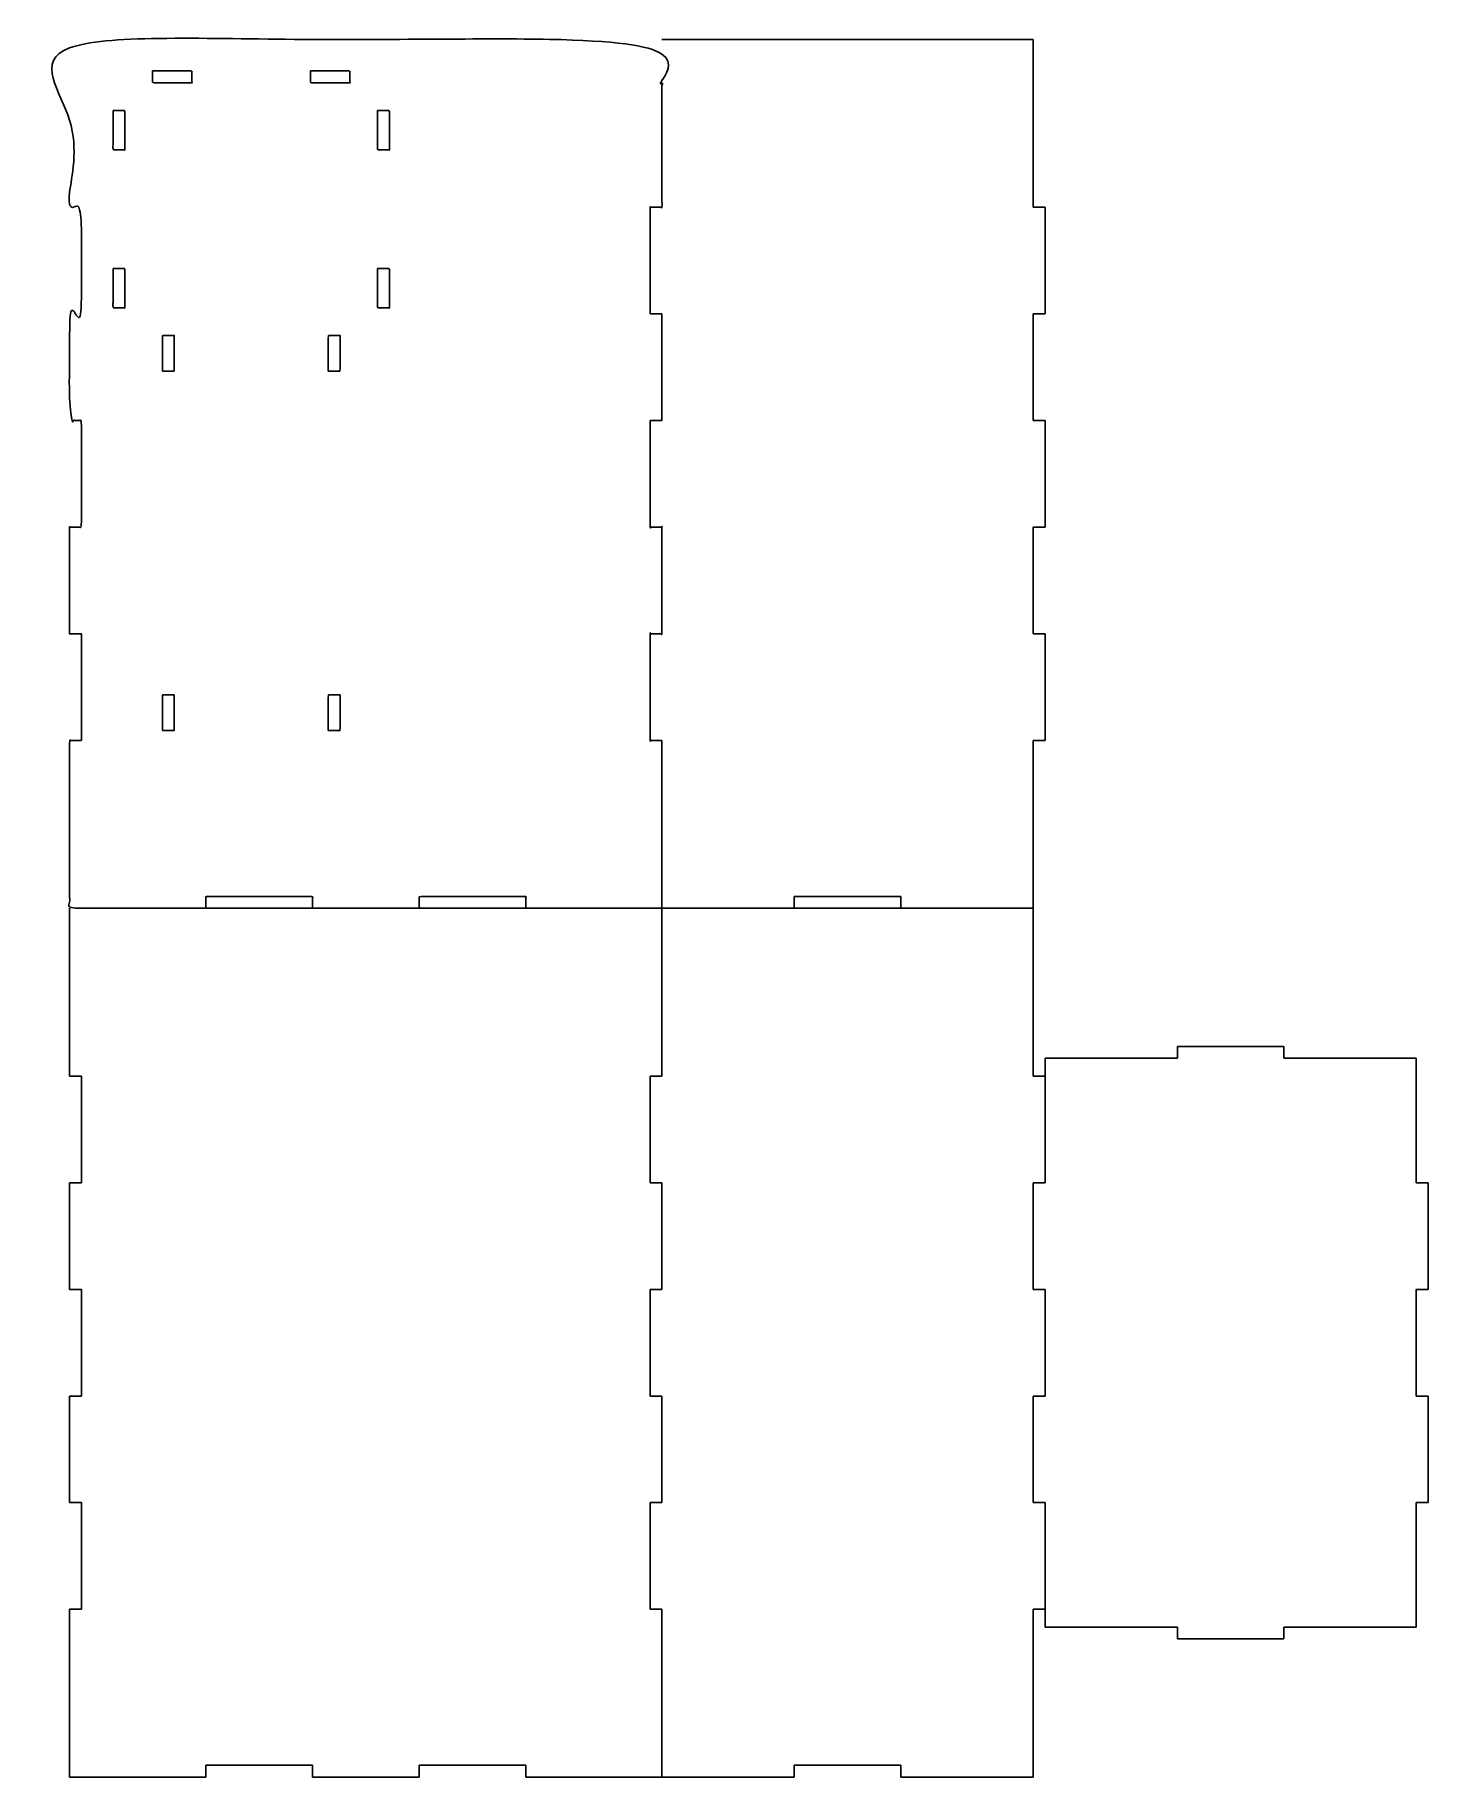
# Model space of a CAD drawing. Header units: millimetres. Extents: x -6482 to -6129, y 1842 to 2283.
import ezdxf

# ---------------------------------------------------------------- set-up
doc = ezdxf.new("R2010")
doc.units = ezdxf.units.MM
doc.layers.add('Cut_1', color=12, linetype='Continuous', true_color=0xc80000)
doc.layers.add('Cut_2', color=5, linetype='Continuous', true_color=0x0000ff)

msp = doc.modelspace()

# ---------------------------------------------------------------- linework, layer by layer
at = {"layer": 'Cut_1', "color": 12, "lineweight": -3, "true_color": 0xc80000}
for points in [[(-6451.84, 2274.19), (-6451.84, 2272.69), (-6451.84, 2271.19), (-6446.84, 2271.19), (-6441.84, 2271.19), (-6441.84, 2272.69), (-6441.84, 2274.19), (-6446.84, 2274.19), (-6451.84, 2274.19)], [(-6411.84, 2274.19), (-6411.84, 2272.69), (-6411.84, 2271.19), (-6406.84, 2271.19), (-6401.84, 2271.19), (-6401.84, 2272.69), (-6401.84, 2274.19), (-6406.84, 2274.19), (-6411.84, 2274.19)], [(-6461.84, 2264.19), (-6461.84, 2259.19), (-6461.84, 2254.19), (-6460.34, 2254.19), (-6458.84, 2254.19), (-6458.84, 2259.19), (-6458.84, 2264.19), (-6460.34, 2264.19), (-6461.84, 2264.19)], [(-6394.84, 2264.19), (-6394.84, 2259.19), (-6394.84, 2254.19), (-6393.34, 2254.19), (-6391.84, 2254.19), (-6391.84, 2259.19), (-6391.84, 2264.19), (-6393.34, 2264.19), (-6394.84, 2264.19)], [(-6461.84, 2224.19), (-6461.84, 2219.19), (-6461.84, 2214.19), (-6460.34, 2214.19), (-6458.84, 2214.19), (-6458.84, 2219.19), (-6458.84, 2224.19), (-6460.34, 2224.19), (-6461.84, 2224.19)], [(-6394.84, 2224.19), (-6394.84, 2219.19), (-6394.84, 2214.19), (-6393.34, 2214.19), (-6391.84, 2214.19), (-6391.84, 2219.19), (-6391.84, 2224.19), (-6393.34, 2224.19), (-6394.84, 2224.19)], [(-6449.34, 2198.19), (-6447.84, 2198.19), (-6446.34, 2198.19), (-6446.34, 2202.69), (-6446.34, 2207.19), (-6447.84, 2207.19), (-6449.34, 2207.19), (-6449.34, 2202.69), (-6449.34, 2198.19)], [(-6407.34, 2198.19), (-6405.84, 2198.19), (-6404.34, 2198.19), (-6404.34, 2202.69), (-6404.34, 2207.19), (-6405.84, 2207.19), (-6407.34, 2207.19), (-6407.34, 2202.69), (-6407.34, 2198.19)], [(-6449.34, 2107.19), (-6447.84, 2107.19), (-6446.34, 2107.19), (-6446.34, 2111.69), (-6446.34, 2116.19), (-6447.84, 2116.19), (-6449.34, 2116.19), (-6449.34, 2111.69), (-6449.34, 2107.19)], [(-6407.34, 2107.19), (-6405.84, 2107.19), (-6404.34, 2107.19), (-6404.34, 2111.69), (-6404.34, 2116.19), (-6405.84, 2116.19), (-6407.34, 2116.19), (-6407.34, 2111.69), (-6407.34, 2107.19)]]:
    msp.add_open_spline(points, degree=2, knots=[0, 0, 0, 1, 1, 2, 2, 3, 3, 4, 4, 4], dxfattribs=at)
at = {"layer": 'Cut_2', "lineweight": -3}
for points, knots in [([(-6325.84, 2212.69), (-6325.84, 2226.19), (-6325.84, 2239.69), (-6324.34, 2239.69), (-6322.84, 2239.69), (-6322.84, 2253.19), (-6322.84, 2266.69), (-6322.84, 2274.44), (-6322.84, 2282.19), (-6397.84, 2282.19), (-6472.84, 2282.19), (-6472.84, 2260.94), (-6472.84, 2239.69), (-6471.34, 2239.69), (-6469.84, 2239.69), (-6469.84, 2226.19), (-6469.84, 2212.69), (-6471.34, 2212.69), (-6472.84, 2212.69), (-6472.84, 2199.19), (-6472.84, 2185.69), (-6471.34, 2185.69), (-6469.84, 2185.69), (-6469.84, 2172.19), (-6469.84, 2158.69), (-6471.34, 2158.69), (-6472.84, 2158.69), (-6472.84, 2145.19), (-6472.84, 2131.69), (-6471.34, 2131.69), (-6469.84, 2131.69), (-6469.84, 2118.19), (-6469.84, 2104.69), (-6471.34, 2104.69), (-6472.84, 2104.69), (-6472.84, 2091.19), (-6472.84, 2077.69), (-6472.84, 2069.94), (-6472.84, 2062.19), (-6455.59, 2062.19), (-6438.34, 2062.19), (-6438.34, 2063.69), (-6438.34, 2065.19), (-6424.84, 2065.19), (-6411.34, 2065.19), (-6411.34, 2063.69), (-6411.34, 2062.19), (-6397.84, 2062.19), (-6384.34, 2062.19), (-6384.34, 2063.69), (-6384.34, 2065.19), (-6370.84, 2065.19), (-6357.34, 2065.19), (-6357.34, 2063.69), (-6357.34, 2062.19)], [-4, -4, -4, -3, -3, -2, -2, -1, -1, 0, 0, 1, 1, 2, 2, 3, 3, 4, 4, 5, 5, 6, 6, 7, 7, 8, 8, 9, 9, 10, 10, 11, 11, 12, 12, 13, 13, 14, 14, 15, 15, 16, 16, 17, 17, 18, 18, 19, 19, 20, 20, 21, 21, 22, 22, 23, 23, 23]), ([(-6322.84, 2104.69), (-6324.34, 2104.69), (-6325.84, 2104.69), (-6325.84, 2118.19), (-6325.84, 2131.69), (-6324.34, 2131.69), (-6322.84, 2131.69), (-6322.84, 2145.19), (-6322.84, 2158.69), (-6324.34, 2158.69), (-6325.84, 2158.69), (-6325.84, 2172.19), (-6325.84, 2185.69)], [-13, -13, -13, -12, -12, -11, -11, -10, -10, -9, -9, -8, -8, -7, -7, -7])]:
    msp.add_open_spline(points, degree=2, knots=knots, dxfattribs=at)
for points in [[(-6228.84, 2282.19), (-6275.84, 2282.19), (-6322.84, 2282.19)], [(-6228.84, 2266.69), (-6228.84, 2274.44), (-6228.84, 2282.19)], [(-6228.84, 2239.69), (-6228.84, 2253.19), (-6228.84, 2266.69)], [(-6225.84, 2239.69), (-6227.34, 2239.69), (-6228.84, 2239.69)], [(-6225.84, 2212.69), (-6225.84, 2226.19), (-6225.84, 2239.69)], [(-6325.84, 2212.69), (-6324.34, 2212.69), (-6322.84, 2212.69)], [(-6322.84, 2185.69), (-6322.84, 2199.19), (-6322.84, 2212.69)], [(-6228.84, 2212.69), (-6227.34, 2212.69), (-6225.84, 2212.69)], [(-6228.84, 2185.69), (-6228.84, 2199.19), (-6228.84, 2212.69)], [(-6322.84, 2185.69), (-6324.34, 2185.69), (-6325.84, 2185.69)], [(-6225.84, 2185.69), (-6227.34, 2185.69), (-6228.84, 2185.69)], [(-6225.84, 2158.69), (-6225.84, 2172.19), (-6225.84, 2185.69)], [(-6228.84, 2158.69), (-6227.34, 2158.69), (-6225.84, 2158.69)], [(-6228.84, 2131.69), (-6228.84, 2145.19), (-6228.84, 2158.69)], [(-6225.84, 2131.69), (-6227.34, 2131.69), (-6228.84, 2131.69)], [(-6225.84, 2104.69), (-6225.84, 2118.19), (-6225.84, 2131.69)], [(-6322.84, 2104.69), (-6322.84, 2091.19), (-6322.84, 2077.69)], [(-6228.84, 2062.19), (-6228.84, 2083.44), (-6228.84, 2104.69)], [(-6228.84, 2104.69), (-6227.34, 2104.69), (-6225.84, 2104.69)], [(-6322.84, 2077.69), (-6322.84, 2069.94), (-6322.84, 2062.19)], [(-6289.34, 2062.19), (-6289.34, 2063.69), (-6289.34, 2065.19)], [(-6289.34, 2065.19), (-6275.84, 2065.19), (-6262.34, 2065.19)], [(-6262.34, 2065.19), (-6262.34, 2063.69), (-6262.34, 2062.19)], [(-6472.84, 2062.19), (-6472.84, 2040.94), (-6472.84, 2019.69)], [(-6411.34, 2062.19), (-6424.84, 2062.19), (-6438.34, 2062.19)], [(-6322.84, 2062.19), (-6353.59, 2062.19), (-6384.34, 2062.19)], [(-6322.84, 2062.19), (-6322.84, 2054.44), (-6322.84, 2046.69)], [(-6228.84, 2062.19), (-6275.84, 2062.19), (-6322.84, 2062.19)], [(-6228.84, 2046.69), (-6228.84, 2054.44), (-6228.84, 2062.19)], [(-6322.84, 2019.69), (-6322.84, 2033.19), (-6322.84, 2046.69)], [(-6228.84, 2019.69), (-6228.84, 2033.19), (-6228.84, 2046.69)], [(-6165.34, 2027.19), (-6178.84, 2027.19), (-6192.34, 2027.19)], [(-6192.34, 2027.19), (-6192.34, 2025.69), (-6192.34, 2024.19)], [(-6165.34, 2024.19), (-6165.34, 2025.69), (-6165.34, 2027.19)], [(-6219.34, 2024.19), (-6222.59, 2024.19), (-6225.84, 2024.19)], [(-6225.84, 2024.19), (-6225.84, 2008.44), (-6225.84, 1992.69)], [(-6192.34, 2024.19), (-6205.84, 2024.19), (-6219.34, 2024.19)], [(-6131.84, 2024.19), (-6148.59, 2024.19), (-6165.34, 2024.19)], [(-6131.84, 2019.69), (-6131.84, 2021.94), (-6131.84, 2024.19)], [(-6472.84, 2019.69), (-6471.34, 2019.69), (-6469.84, 2019.69)], [(-6469.84, 2019.69), (-6469.84, 2006.19), (-6469.84, 1992.69)], [(-6322.84, 2019.69), (-6324.34, 2019.69), (-6325.84, 2019.69)], [(-6325.84, 1992.69), (-6325.84, 2006.19), (-6325.84, 2019.69)], [(-6225.84, 2019.69), (-6227.34, 2019.69), (-6228.84, 2019.69)], [(-6131.84, 1992.69), (-6131.84, 2006.19), (-6131.84, 2019.69)], [(-6472.84, 1992.69), (-6472.84, 1979.19), (-6472.84, 1965.69)], [(-6469.84, 1992.69), (-6471.34, 1992.69), (-6472.84, 1992.69)], [(-6322.84, 1992.69), (-6324.34, 1992.69), (-6325.84, 1992.69)], [(-6322.84, 1965.69), (-6322.84, 1979.19), (-6322.84, 1992.69)], [(-6228.84, 1992.69), (-6228.84, 1979.19), (-6228.84, 1965.69)], [(-6228.84, 1992.69), (-6227.34, 1992.69), (-6225.84, 1992.69)], [(-6128.84, 1992.69), (-6130.34, 1992.69), (-6131.84, 1992.69)], [(-6128.84, 1965.69), (-6128.84, 1979.19), (-6128.84, 1992.69)], [(-6472.84, 1965.69), (-6471.34, 1965.69), (-6469.84, 1965.69)], [(-6469.84, 1965.69), (-6469.84, 1952.19), (-6469.84, 1938.69)], [(-6322.84, 1965.69), (-6324.34, 1965.69), (-6325.84, 1965.69)], [(-6325.84, 1938.69), (-6325.84, 1952.19), (-6325.84, 1965.69)], [(-6228.84, 1965.69), (-6227.34, 1965.69), (-6225.84, 1965.69)], [(-6225.84, 1965.69), (-6225.84, 1952.19), (-6225.84, 1938.69)], [(-6131.84, 1965.69), (-6130.34, 1965.69), (-6128.84, 1965.69)], [(-6131.84, 1938.69), (-6131.84, 1952.19), (-6131.84, 1965.69)], [(-6469.84, 1938.69), (-6471.34, 1938.69), (-6472.84, 1938.69)], [(-6472.84, 1938.69), (-6472.84, 1925.19), (-6472.84, 1911.69)], [(-6325.84, 1938.69), (-6324.34, 1938.69), (-6322.84, 1938.69)], [(-6322.84, 1938.69), (-6322.84, 1925.19), (-6322.84, 1911.69)], [(-6228.84, 1938.69), (-6228.84, 1925.19), (-6228.84, 1911.69)], [(-6228.84, 1938.69), (-6227.34, 1938.69), (-6225.84, 1938.69)], [(-6128.84, 1938.69), (-6130.34, 1938.69), (-6131.84, 1938.69)], [(-6128.84, 1911.69), (-6128.84, 1925.19), (-6128.84, 1938.69)], [(-6472.84, 1911.69), (-6471.34, 1911.69), (-6469.84, 1911.69)], [(-6469.84, 1911.69), (-6469.84, 1898.19), (-6469.84, 1884.69)], [(-6325.84, 1911.69), (-6325.84, 1898.19), (-6325.84, 1884.69)], [(-6325.84, 1911.69), (-6324.34, 1911.69), (-6322.84, 1911.69)], [(-6228.84, 1911.69), (-6227.34, 1911.69), (-6225.84, 1911.69)], [(-6225.84, 1911.69), (-6225.84, 1898.19), (-6225.84, 1884.69)], [(-6131.84, 1880.19), (-6131.84, 1895.94), (-6131.84, 1911.69)], [(-6131.84, 1911.69), (-6130.34, 1911.69), (-6128.84, 1911.69)], [(-6469.84, 1884.69), (-6471.34, 1884.69), (-6472.84, 1884.69)], [(-6472.84, 1884.69), (-6472.84, 1871.19), (-6472.84, 1857.69)], [(-6325.84, 1884.69), (-6324.34, 1884.69), (-6322.84, 1884.69)], [(-6322.84, 1884.69), (-6322.84, 1871.19), (-6322.84, 1857.69)], [(-6228.84, 1842.19), (-6228.84, 1863.44), (-6228.84, 1884.69)], [(-6228.84, 1884.69), (-6227.34, 1884.69), (-6225.84, 1884.69)], [(-6225.84, 1884.69), (-6225.84, 1882.44), (-6225.84, 1880.19)], [(-6225.84, 1880.19), (-6209.09, 1880.19), (-6192.34, 1880.19)], [(-6192.34, 1880.19), (-6192.34, 1878.69), (-6192.34, 1877.19)], [(-6165.34, 1877.19), (-6165.34, 1878.69), (-6165.34, 1880.19)], [(-6165.34, 1880.19), (-6151.84, 1880.19), (-6138.34, 1880.19)], [(-6138.34, 1880.19), (-6135.09, 1880.19), (-6131.84, 1880.19)], [(-6192.34, 1877.19), (-6178.84, 1877.19), (-6165.34, 1877.19)], [(-6472.84, 1857.69), (-6472.84, 1849.94), (-6472.84, 1842.19)], [(-6322.84, 1857.69), (-6322.84, 1849.94), (-6322.84, 1842.19)], [(-6438.34, 1845.19), (-6424.84, 1845.19), (-6411.34, 1845.19)], [(-6438.34, 1842.19), (-6438.34, 1843.69), (-6438.34, 1845.19)], [(-6411.34, 1845.19), (-6411.34, 1843.69), (-6411.34, 1842.19)], [(-6384.34, 1842.19), (-6384.34, 1843.69), (-6384.34, 1845.19)], [(-6384.34, 1845.19), (-6370.84, 1845.19), (-6357.34, 1845.19)], [(-6357.34, 1845.19), (-6357.34, 1843.69), (-6357.34, 1842.19)], [(-6289.34, 1845.19), (-6275.84, 1845.19), (-6262.34, 1845.19)], [(-6289.34, 1842.19), (-6289.34, 1843.69), (-6289.34, 1845.19)], [(-6262.34, 1845.19), (-6262.34, 1843.69), (-6262.34, 1842.19)], [(-6472.84, 1842.19), (-6455.59, 1842.19), (-6438.34, 1842.19)], [(-6411.34, 1842.19), (-6397.84, 1842.19), (-6384.34, 1842.19)], [(-6357.34, 1842.19), (-6343.84, 1842.19), (-6330.34, 1842.19)], [(-6330.34, 1842.19), (-6326.59, 1842.19), (-6322.84, 1842.19)], [(-6322.84, 1842.19), (-6306.09, 1842.19), (-6289.34, 1842.19)], [(-6262.34, 1842.19), (-6248.84, 1842.19), (-6235.34, 1842.19)], [(-6235.34, 1842.19), (-6232.09, 1842.19), (-6228.84, 1842.19)]]:
    msp.add_open_spline(points, degree=2, dxfattribs=at)

doc.saveas('drawing.dxf')
